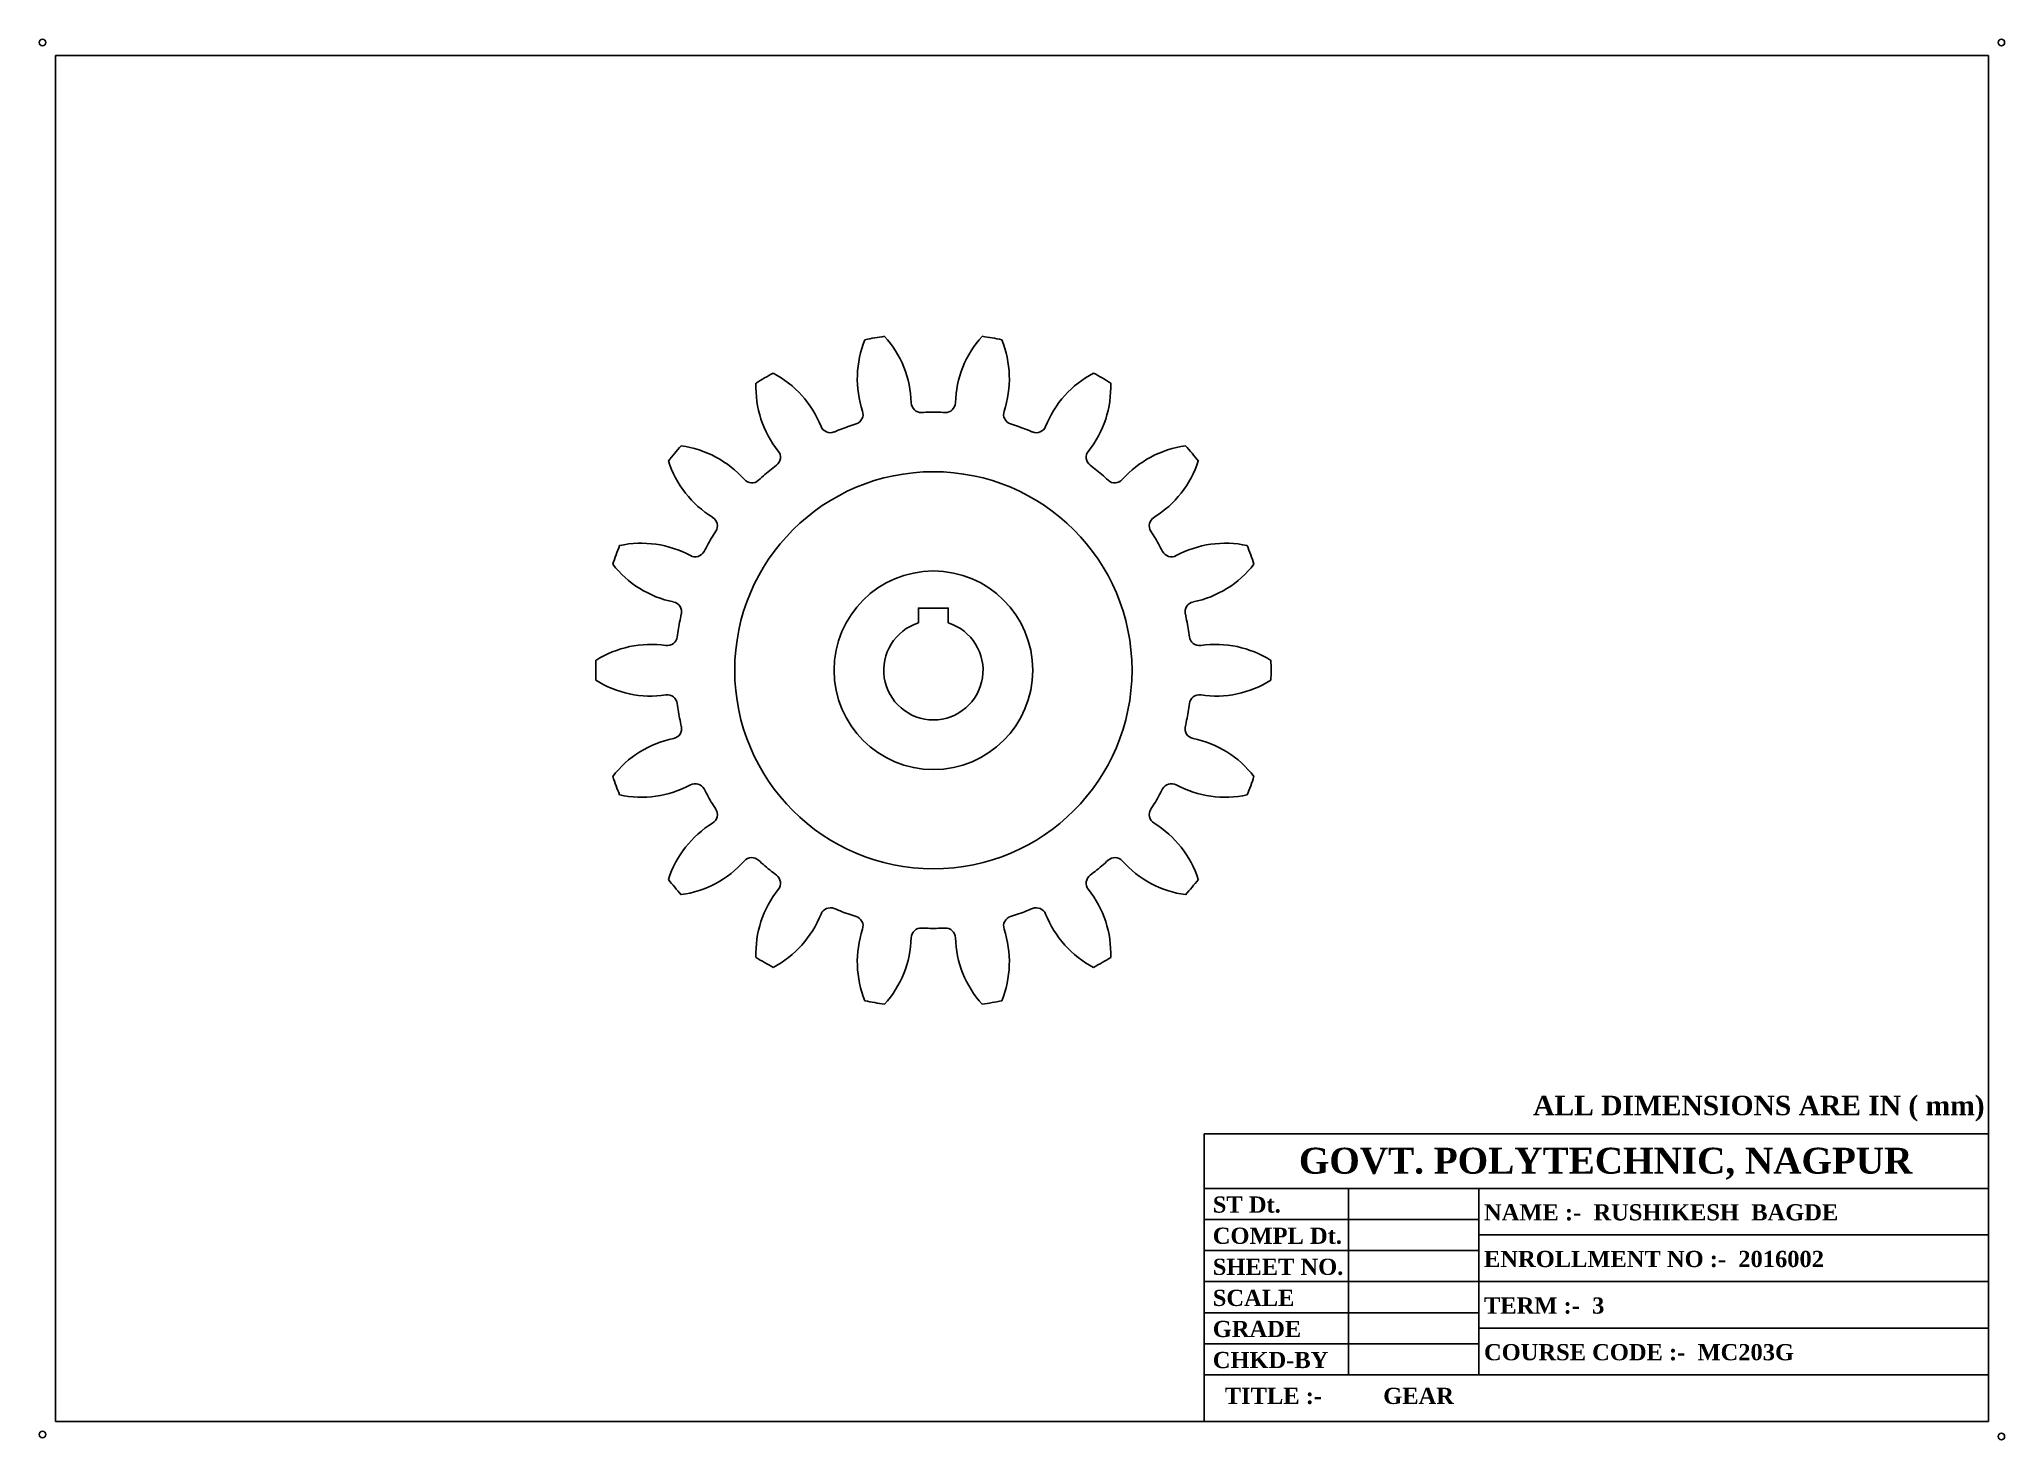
# Model space of a CAD drawing. Header units: millimetres. Extents: x -151 to 47, y 140 to 281.
import ezdxf

# ---------------------------------------------------------------- set-up
doc = ezdxf.new("R2010")
doc.units = ezdxf.units.MM
doc.styles.get("Standard").update_dxf_attribs({"font": 'arial.ttf'})

# ---------------------------------------------------------------- blocks, each defined once
blk = doc.blocks.new('gear')
for points in [[(37.07, -14.27), (37.27, -14.18), (37.47, -14.1), (37.67, -14.03), (37.87, -13.95), (38.07, -13.87), (38.27, -13.8), (38.48, -13.73), (38.68, -13.66), (38.88, -13.59), (39.09, -13.52), (39.29, -13.46)], [(45.89, -12.3), (46.1, -12.29), (46.31, -12.28), (46.53, -12.28), (46.74, -12.27), (46.96, -12.27), (47.17, -12.27), (47.39, -12.27), (47.6, -12.28), (47.82, -12.28), (48.03, -12.29), (48.25, -12.3)], [(54.84, -13.46), (55.04, -13.52), (55.25, -13.59), (55.45, -13.66), (55.65, -13.73), (55.86, -13.8), (56.06, -13.87), (56.26, -13.95), (56.46, -14.03), (56.66, -14.1), (56.86, -14.18), (57.06, -14.27)], [(29.47, -19.13), (29.62, -18.99), (29.78, -18.84), (29.95, -18.7), (30.11, -18.56), (30.27, -18.42), (30.44, -18.28), (30.6, -18.15), (30.77, -18.01), (30.94, -17.88), (31.1, -17.75), (31.27, -17.61)], [(62.86, -17.61), (63.03, -17.75), (63.2, -17.88), (63.36, -18.01), (63.53, -18.15), (63.7, -18.28), (63.86, -18.42), (64.02, -18.56), (64.19, -18.7), (64.35, -18.84), (64.51, -18.99), (64.66, -19.13)], [(23.98, -26.3), (24.08, -26.11), (24.18, -25.93), (24.29, -25.74), (24.39, -25.55), (24.5, -25.36), (24.6, -25.18), (24.71, -24.99), (24.82, -24.81), (24.93, -24.62), (25.05, -24.44), (25.16, -24.26)], [(68.97, -24.26), (69.08, -24.44), (69.2, -24.62), (69.31, -24.81), (69.42, -24.99), (69.53, -25.18), (69.64, -25.36), (69.74, -25.55), (69.85, -25.74), (69.95, -25.93), (70.05, -26.11), (70.15, -26.3)], [(21.28, -34.92), (21.31, -34.71), (21.34, -34.5), (21.37, -34.28), (21.41, -34.07), (21.44, -33.86), (21.48, -33.65), (21.52, -33.44), (21.56, -33.23), (21.6, -33.02), (21.65, -32.81), (21.69, -32.6)], [(48.57, -33.5), (48.57, -33.5), (48.57, -32), (45.57, -32), (45.57, -33.5)], [(72.44, -32.6), (72.48, -32.81), (72.53, -33.02), (72.57, -33.23), (72.61, -33.44), (72.65, -33.65), (72.69, -33.86), (72.72, -34.07), (72.76, -34.28), (72.79, -34.5), (72.82, -34.71), (72.85, -34.92)], [(21.69, -43.94), (21.65, -43.73), (21.6, -43.52), (21.56, -43.31), (21.52, -43.1), (21.48, -42.89), (21.44, -42.68), (21.41, -42.47), (21.37, -42.26), (21.34, -42.04), (21.31, -41.83), (21.28, -41.62)], [(72.85, -41.62), (72.82, -41.83), (72.79, -42.04), (72.76, -42.26), (72.72, -42.47), (72.69, -42.68), (72.65, -42.89), (72.61, -43.1), (72.57, -43.31), (72.53, -43.52), (72.48, -43.73), (72.44, -43.94)], [(25.16, -52.28), (25.05, -52.1), (24.93, -51.91), (24.82, -51.73), (24.71, -51.55), (24.6, -51.36), (24.5, -51.18), (24.39, -50.99), (24.29, -50.8), (24.18, -50.61), (24.08, -50.42), (23.98, -50.23)], [(70.15, -50.23), (70.05, -50.42), (69.95, -50.61), (69.85, -50.8), (69.74, -50.99), (69.64, -51.18), (69.53, -51.36), (69.42, -51.55), (69.31, -51.73), (69.2, -51.91), (69.08, -52.1), (68.97, -52.28)], [(31.27, -58.92), (31.1, -58.79), (30.94, -58.66), (30.77, -58.53), (30.6, -58.39), (30.44, -58.26), (30.27, -58.12), (30.11, -57.98), (29.95, -57.84), (29.78, -57.7), (29.62, -57.55), (29.47, -57.41)], [(64.66, -57.41), (64.51, -57.55), (64.35, -57.7), (64.19, -57.84), (64.02, -57.98), (63.86, -58.12), (63.7, -58.26), (63.53, -58.39), (63.36, -58.53), (63.2, -58.66), (63.03, -58.79), (62.86, -58.92)], [(39.29, -63.08), (39.09, -63.02), (38.88, -62.95), (38.68, -62.88), (38.48, -62.81), (38.27, -62.74), (38.07, -62.66), (37.87, -62.59), (37.67, -62.51), (37.47, -62.43), (37.27, -62.35), (37.07, -62.27)], [(57.06, -62.27), (56.86, -62.35), (56.66, -62.43), (56.46, -62.51), (56.26, -62.59), (56.06, -62.66), (55.86, -62.74), (55.65, -62.81), (55.45, -62.88), (55.25, -62.95), (55.04, -63.02), (54.84, -63.08)], [(48.25, -64.24), (48.03, -64.25), (47.82, -64.26), (47.6, -64.26), (47.39, -64.27), (47.17, -64.27), (46.96, -64.27), (46.74, -64.27), (46.53, -64.26), (46.31, -64.26), (46.1, -64.25), (45.89, -64.24)]]:
    blk.add_lwpolyline(points)
for radius in [20, 10]:
    blk.add_circle((47.07, -38.27), radius)
for centre, radius, start, end in [((49.77, -8.9), 10.36, 157.7266, 198.4818), ((47.07, -38.27), 34, 98.3146, 101.6854), ((34.48, -11.6), 10.36, 1.5182, 42.2734), ((59.65, -11.6), 10.36, 137.7266, 178.4818), ((47.07, -38.27), 34, 78.3146, 81.6854), ((44.36, -8.9), 10.36, 341.5182, 22.2734), ((39.56, -9.75), 10.36, 177.7266, 218.4818), ((47.07, -38.27), 34, 118.3146, 121.6854), ((26.12, -17.51), 10.36, 21.5182, 62.2734), ((68.01, -17.51), 10.36, 117.7266, 158.4818), ((54.57, -9.75), 10.36, 321.5182, 2.2734), ((47.07, -38.27), 34, 58.3146, 61.6854), ((45.84, -11.3), 1, 181.5182, 272.6014), ((48.29, -11.3), 1, 267.3986, 358.4818), ((36.69, -13.34), 1, 201.5182, 292.6014), ((38.99, -12.5), 1, 287.3986, 18.4818), ((55.14, -12.5), 1, 161.5182, 252.6014), ((57.44, -13.34), 1, 247.3986, 338.4818), ((47.07, -38.27), 34, 138.3146, 141.6854), ((20.28, -25.93), 10.36, 41.5182, 82.2734), ((73.85, -25.93), 10.36, 97.7266, 138.4818), ((47.07, -38.27), 34, 38.3146, 41.6854), ((30.26, -14.03), 10.36, 197.7266, 238.4818), ((30.67, -16.82), 1, 307.3986, 38.4818), ((63.46, -16.82), 1, 141.5182, 232.6014), ((63.87, -14.03), 10.36, 301.5182, 342.2734), ((28.79, -18.4), 1, 221.5182, 312.6014), ((65.34, -18.4), 1, 227.3986, 318.4818), ((24.32, -23.72), 1, 327.3986, 58.4818), ((69.81, -23.72), 1, 121.5182, 212.6014), ((47.07, -38.27), 34, 158.3146, 161.6854), ((17.67, -35.83), 10.36, 61.5182, 102.2734), ((76.46, -35.83), 10.36, 77.7266, 118.4818), ((47.07, -38.27), 34, 18.3146, 21.6854), ((22.98, -21.24), 10.36, 217.7266, 258.4818), ((23.09, -25.84), 1, 241.5182, 332.6014), ((71.04, -25.84), 1, 207.3986, 298.4818), ((71.15, -21.24), 10.36, 281.5182, 322.2734), ((20.72, -32.38), 1, 347.3986, 78.4818), ((73.41, -32.38), 1, 101.5182, 192.6014), ((47.07, -38.27), 5, 107.4576, 72.5424), ((20.29, -34.79), 1, 261.5182, 352.6014), ((73.84, -34.79), 1, 187.3986, 278.4818), ((47.07, -38.27), 34, 178.3146, 181.6854), ((18.61, -46.03), 10.36, 81.5182, 122.2734), ((75.52, -46.03), 10.36, 57.7266, 98.4818), ((47.07, -38.27), 34, 358.3146, 1.6854), ((18.61, -30.51), 10.36, 237.7266, 278.4818), ((75.52, -30.51), 10.36, 261.5182, 302.2734), ((20.29, -41.75), 1, 7.3986, 98.4818), ((73.84, -41.75), 1, 81.5182, 172.6014), ((22.98, -55.3), 10.36, 101.5182, 142.2734), ((20.72, -44.16), 1, 281.5182, 12.6014), ((73.41, -44.16), 1, 167.3986, 258.4818), ((71.15, -55.3), 10.36, 37.7266, 78.4818), ((47.07, -38.27), 34, 198.3146, 201.6854), ((47.07, -38.27), 34, 338.3146, 341.6854), ((17.67, -40.71), 10.36, 257.7266, 298.4818), ((23.09, -50.69), 1, 27.3986, 118.4818), ((71.04, -50.69), 1, 61.5182, 152.6014), ((76.46, -40.71), 10.36, 241.5182, 282.2734), ((24.32, -52.82), 1, 301.5182, 32.6014), ((69.81, -52.82), 1, 147.3986, 238.4818), ((30.26, -62.5), 10.36, 121.5182, 162.2734), ((63.87, -62.5), 10.36, 17.7266, 58.4818), ((28.79, -58.14), 1, 47.3986, 138.4818), ((65.34, -58.14), 1, 41.5182, 132.6014), ((47.07, -38.27), 34, 218.3146, 221.6854), ((20.28, -50.61), 10.36, 277.7266, 318.4818), ((30.67, -59.72), 1, 321.5182, 52.6014), ((63.46, -59.72), 1, 127.3986, 218.4818), ((73.85, -50.61), 10.36, 221.5182, 262.2734), ((47.07, -38.27), 34, 318.3146, 321.6854), ((39.56, -66.79), 10.36, 141.5182, 182.2734), ((54.57, -66.79), 10.36, 357.7266, 38.4818), ((26.12, -59.03), 10.36, 297.7266, 338.4818), ((36.69, -63.2), 1, 67.3986, 158.4818), ((38.99, -64.03), 1, 341.5182, 72.6014), ((55.14, -64.03), 1, 107.3986, 198.4818), ((57.44, -63.2), 1, 21.5182, 112.6014), ((68.01, -59.03), 10.36, 201.5182, 242.2734), ((49.77, -67.64), 10.36, 161.5182, 202.2734), ((34.48, -64.94), 10.36, 317.7266, 358.4818), ((45.84, -65.24), 1, 87.3986, 178.4818), ((48.29, -65.24), 1, 1.5182, 92.6014), ((59.65, -64.94), 10.36, 181.5182, 222.2734), ((44.36, -67.64), 10.36, 337.7266, 18.4818), ((47.07, -38.27), 34, 238.3146, 241.6854), ((47.07, -38.27), 34, 298.3146, 301.6854), ((47.07, -38.27), 34, 258.3146, 261.6854), ((47.07, -38.27), 34, 278.3146, 281.6854)]:
    blk.add_arc(centre, radius, start, end)

msp = doc.modelspace()

# ---------------------------------------------------------------- linework, layer by layer
for p, q in [((-148.91, 279.06), (-148.91, 141.46)), ((45.69, 279.06), (-148.91, 279.06)), ((45.69, 141.46), (45.69, 279.06)), ((-33.25, 141.46), (-33.25, 170.42)), ((-33.25, 170.42), (45.69, 170.42)), ((45.69, 170.42), (45.69, 164.93)), ((45.69, 164.93), (-33.25, 164.93)), ((-18.72, 146.14), (-18.72, 164.93)), ((-5.6, 146.14), (-5.6, 164.93)), ((-5.6, 161.8), (-33.25, 161.8)), ((-5.6, 158.67), (-33.25, 158.67)), ((45.69, 160.24), (-5.6, 160.24)), ((-5.6, 155.54), (-33.25, 155.54)), ((45.69, 155.54), (-33.25, 155.54)), ((-5.6, 152.41), (-33.25, 152.41)), ((45.69, 150.84), (-5.6, 150.84)), ((-5.6, 149.27), (-33.25, 149.27)), ((45.69, 146.14), (-33.25, 146.14)), ((-148.91, 141.46), (45.69, 141.46)), ((45.69, 141.46), (-33.25, 141.46))]:
    msp.add_line(p, q)
for centre in [(-150.22, 280.37), (47, 280.37), (-150.22, 140.14), (47, 139.94)]:
    msp.add_circle(centre, 0.328)

# ---------------------------------------------------------------- block references
msp.add_blockref('gear', (-107.6, 255.4))

# ---------------------------------------------------------------- texts
at = {"insert": (-0.14, 174.27), "char_height": 1.9657, "attachment_point": 1}
msp.add_mtext('{\\fTimes New Roman|b1|i0|c0|p18;ALL DIMENSIONS ARE IN ( mm) }', dxfattribs=at)
at = {"attachment_point": 1}
for s, width, heights, insert, char_height in [('{\\fTimes New Roman|b1|i0|c0|p18;GOVT. POLYTECHNIC, NAGPUR}', 64.5463, [0], (-23.73, 169.03), 2.6103), ('{\\fTimes New Roman|b1|i0|c0|p18;ST Dt.}', 15.1776, [0], (-32.4, 164.12), 1.6315), ('{\\fTimes New Roman|b1|i0|c0|p18;NAME :-  RUSHIKESH  BAGDE}', 39.9838, [0], (-5.09, 163.34), 1.6315), ('{\\fTimes New Roman|b1|i0|c0|p18;COMPL Dt.}', 15.1776, [0], (-32.4, 160.98), 1.6315), ('{\\fTimes New Roman|b1|i0|c0|p18;ENROLLMENT NO :-  2016002}', 36.9463, [0], (-5.09, 158.64), 1.6315), ('{\\fTimes New Roman|b1|i0|c0|p18;SHEET NO.}', 15.1776, [0], (-32.4, 157.85), 1.6315), ('{\\fTimes New Roman|b1|i0|c0|p18;SCALE}', 15.1776, [0], (-32.4, 154.72), 1.6315), ('{\\fTimes New Roman|b1|i0|c0|p18;TERM :-  3}', 25.2182, [1.66], (-5.09, 153.95), 1.6315), ('{\\fTimes New Roman|b1|i0|c0|p18;GRADE}', 15.1776, [0], (-32.4, 151.59), 1.6315), ('{\\fTimes New Roman|b1|i0|c0|p18;CHKD-BY}', 15.1776, [0], (-32.4, 148.46), 1.6315), ('{\\fTimes New Roman|b1|i0|c0|p18;COURSE CODE :-  MC203G}', 31.918, [0], (-5.09, 149.25), 1.6315), ('{\\fTimes New Roman|b1|i0|c0|p18;TITLE :-          GEAR}', 27.0088, [0], (-31.19, 144.85), 1.6315)]:
    msp.add_mtext_dynamic_manual_height_columns(s, width=width, gutter_width=8.19, heights=heights, dxfattribs=dict(at, insert=insert, char_height=char_height))

doc.saveas('drawing.dxf')
